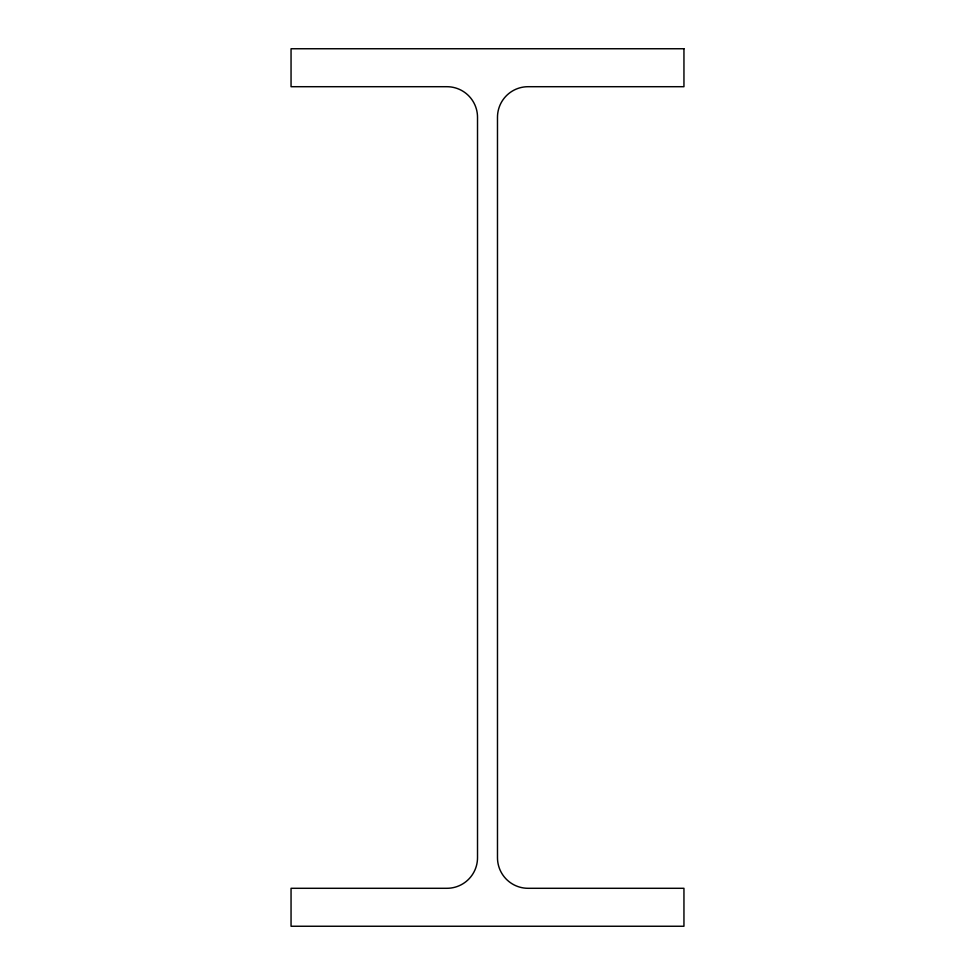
<?xml version="1.0" encoding="UTF-8"?>
<svg xmlns="http://www.w3.org/2000/svg" width="975" height="975" viewBox="0 0 975 975"><rect width="100%" height="100%" fill="white"/><g stroke="black" fill="none" stroke-linecap="round" stroke-linejoin="round"><path stroke-width="1.46" d="M683.95 48.75L291.05 48.75L291.05 86.702L446.916 86.702A30.603 30.603 0 0 1 477.518 117.305L477.518 857.695A30.603 30.603 0 0 1 446.916 888.298L291.05 888.298L291.05 926.25L683.95 926.25L683.95 888.298L528.084 888.298A30.603 30.603 0 0 1 497.482 857.695L497.482 117.305A30.603 30.603 0 0 1 528.084 86.702L683.95 86.702L683.95 48.75"/></g></svg>
